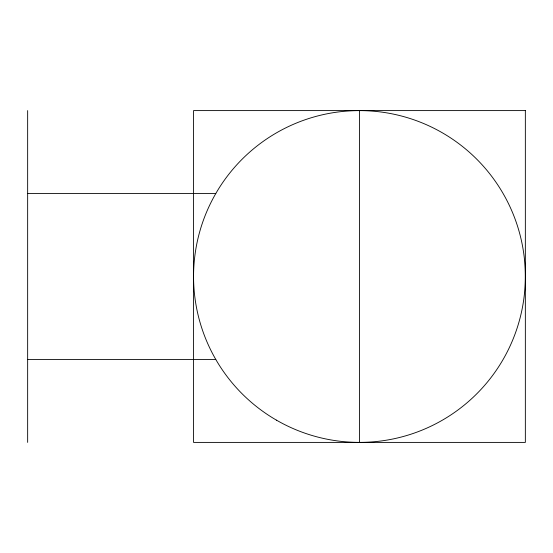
<?xml version="1.0" encoding="UTF-8"?>
<svg xmlns="http://www.w3.org/2000/svg" width="553" height="553" viewBox="0 0 553 553"><rect width="100%" height="100%" fill="white"/><g stroke="black" fill="none" stroke-linecap="round" stroke-linejoin="round"><path stroke-width="0.83" d="M27.65 193.55L215.781 193.55M27.65 359.45L215.781 359.45M359.45 110.6L359.45 442.4M27.65 110.6L27.65 442.4M525.35 110.6L193.55 110.6L193.55 442.4L525.35 442.4L525.35 110.6M276.5 420.169A165.9 165.9 0 0 0 525.35 276.5A165.9 165.9 0 0 0 276.5 132.831A165.9 165.9 0 0 0 276.5 420.169"/></g></svg>
